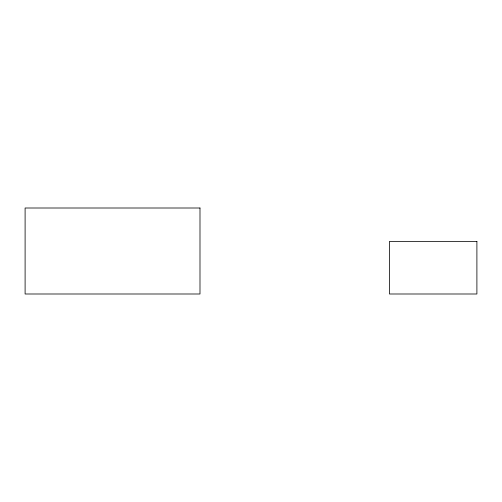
<?xml version="1.0" encoding="UTF-8"?>
<svg xmlns="http://www.w3.org/2000/svg" width="502" height="502" viewBox="0 0 502 502"><rect width="100%" height="100%" fill="white"/><g stroke="black" fill="none" stroke-linecap="round" stroke-linejoin="round"><path stroke-width="0.75" d="M199.991 208.004L25.1 208.004L25.1 293.996L199.991 293.996L199.991 208.004M476.9 241.412L389.458 241.412L389.458 293.996L476.9 293.996L476.9 241.412"/></g></svg>
